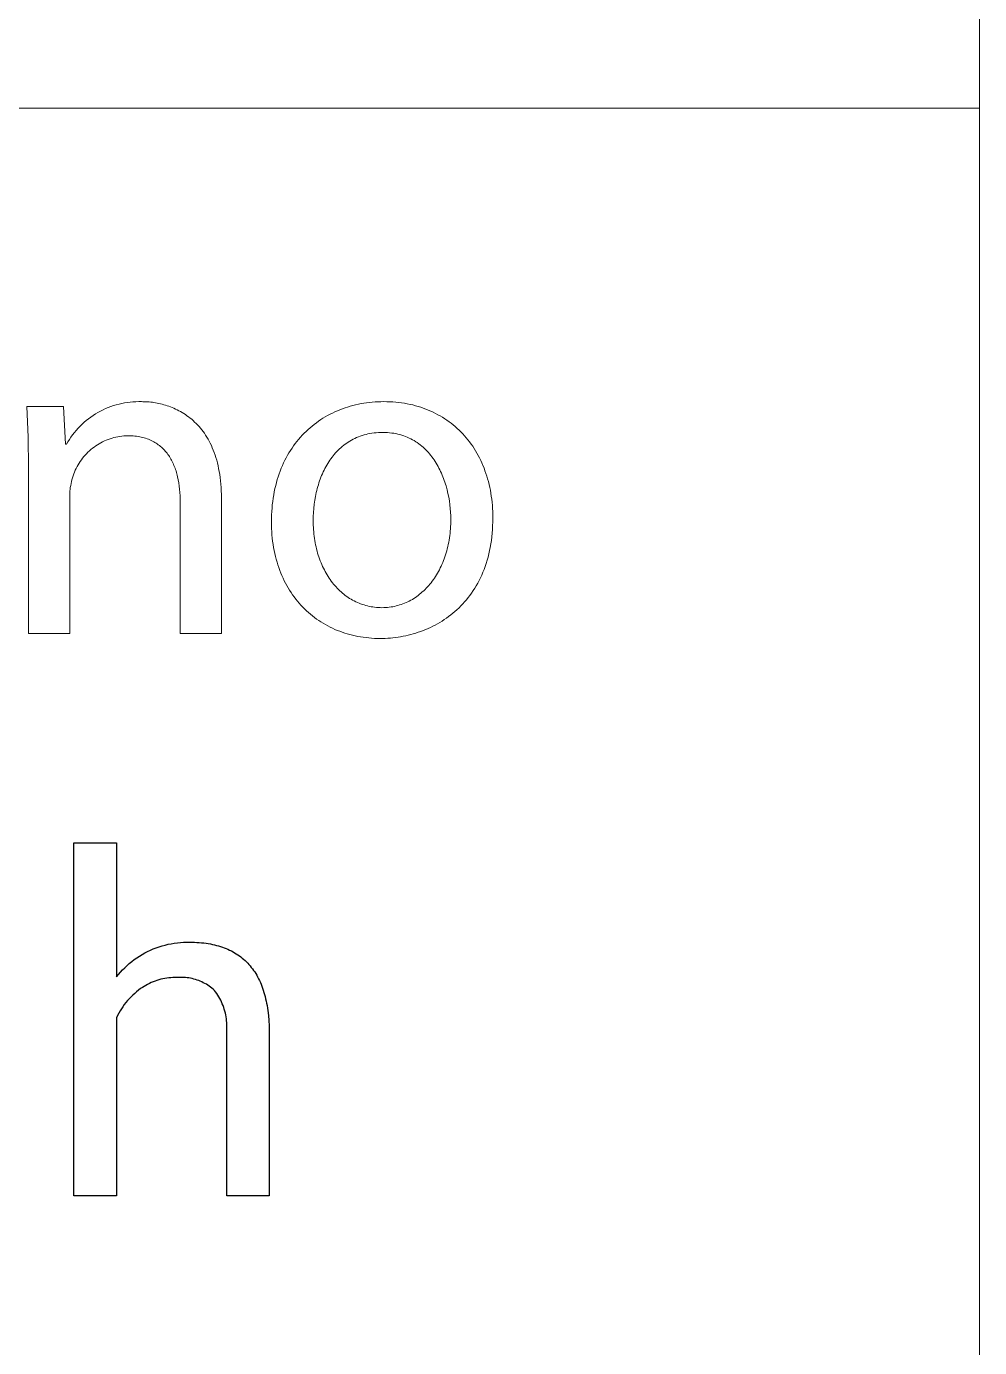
# Model space of a CAD drawing. Header units: millimetres. Extents: x -1576 to 3664, y -445 to 3215.
# Drawn here: x 3552.5 to 3659.3, y 1.5 to 149.5 of the extents above; entities that cross this region are included whole.
import ezdxf

# ---------------------------------------------------------------- set-up
doc = ezdxf.new("R2010")
doc.units = ezdxf.units.MM
doc.header["$MEASUREMENT"] = 0
doc.layers.add('Domyślny', color=7, linetype='Continuous', true_color=0x000000)

msp = doc.modelspace()

# ---------------------------------------------------------------- linework, layer by layer
at = {"layer": 'Domyślny', "color": 18, "lineweight": 15, "true_color": 0x000000}
for p, q in [((3659.29, -445.41), (3659.29, 3215.44)), ((3659.29, 140.35), (1684.04, 140.35)), ((3659.29, 140.35), (3659.29, -445.41)), ((3552.69, 103.47), (3552.53, 106.91)), ((3552.53, 106.91), (3556.63, 106.91)), ((3556.63, 106.91), (3556.87, 102.69)), ((3561.08, 106.55), (3561.36, 106.68)), ((3561.36, 106.68), (3561.66, 106.8)), ((3561.66, 106.8), (3561.95, 106.91)), ((3561.95, 106.91), (3562.25, 107.02)), ((3562.25, 107.02), (3562.56, 107.11)), ((3562.56, 107.11), (3562.87, 107.19)), ((3562.87, 107.19), (3563.18, 107.26)), ((3563.18, 107.26), (3563.49, 107.33)), ((3563.49, 107.33), (3563.8, 107.38)), ((3563.8, 107.38), (3564.12, 107.42)), ((3564.12, 107.42), (3564.43, 107.44)), ((3564.43, 107.44), (3564.75, 107.46)), ((3564.75, 107.46), (3565.07, 107.47)), ((3565.07, 107.47), (3565.39, 107.47)), ((3565.39, 107.47), (3565.55, 107.46)), ((3565.55, 107.46), (3565.72, 107.46)), ((3565.72, 107.46), (3565.89, 107.45)), ((3565.89, 107.45), (3566.06, 107.44)), ((3566.06, 107.44), (3566.24, 107.43)), ((3566.24, 107.43), (3566.42, 107.41)), ((3566.42, 107.41), (3566.6, 107.39)), ((3566.6, 107.39), (3566.78, 107.36)), ((3566.78, 107.36), (3566.96, 107.33)), ((3566.96, 107.33), (3567.14, 107.3)), ((3567.14, 107.3), (3567.33, 107.26)), ((3567.33, 107.26), (3567.51, 107.22)), ((3567.51, 107.22), (3567.7, 107.17)), ((3567.7, 107.17), (3567.89, 107.12)), ((3567.89, 107.12), (3568.08, 107.07)), ((3568.08, 107.07), (3568.26, 107.01)), ((3568.26, 107.01), (3568.45, 106.94)), ((3568.45, 106.94), (3568.64, 106.87)), ((3568.64, 106.87), (3568.83, 106.8)), ((3568.83, 106.8), (3569.02, 106.72)), ((3569.02, 106.72), (3569.2, 106.63)), ((3569.2, 106.63), (3569.39, 106.54)), ((3587.61, 106.56), (3587.9, 106.67)), ((3587.9, 106.67), (3588.19, 106.77)), ((3588.19, 106.77), (3588.48, 106.86)), ((3588.48, 106.86), (3588.77, 106.95)), ((3588.77, 106.95), (3589.07, 107.03)), ((3589.07, 107.03), (3589.37, 107.11)), ((3589.37, 107.11), (3589.68, 107.18)), ((3589.68, 107.18), (3589.98, 107.24)), ((3589.98, 107.24), (3590.29, 107.29)), ((3590.29, 107.29), (3590.61, 107.34)), ((3590.61, 107.34), (3590.92, 107.38)), ((3590.92, 107.38), (3591.24, 107.41)), ((3591.24, 107.41), (3591.56, 107.44)), ((3591.56, 107.44), (3591.89, 107.45)), ((3591.89, 107.45), (3592.21, 107.46)), ((3592.21, 107.46), (3592.54, 107.47)), ((3592.54, 107.47), (3592.88, 107.46)), ((3592.88, 107.46), (3593.22, 107.45)), ((3593.22, 107.45), (3593.55, 107.43)), ((3593.55, 107.43), (3593.88, 107.41)), ((3593.88, 107.41), (3594.2, 107.37)), ((3594.2, 107.37), (3594.53, 107.33)), ((3594.53, 107.33), (3594.84, 107.28)), ((3594.84, 107.28), (3595.16, 107.23)), ((3595.16, 107.23), (3595.47, 107.16)), ((3595.47, 107.16), (3595.77, 107.09)), ((3595.77, 107.09), (3596.08, 107.01)), ((3596.08, 107.01), (3596.38, 106.93)), ((3596.38, 106.93), (3596.67, 106.84)), ((3596.67, 106.84), (3596.96, 106.74)), ((3596.96, 106.74), (3597.24, 106.63)), ((3597.24, 106.63), (3597.52, 106.52)), ((3558.73, 104.93), (3558.96, 105.15)), ((3558.96, 105.15), (3559.2, 105.35)), ((3559.2, 105.35), (3559.45, 105.55)), ((3559.45, 105.55), (3559.71, 105.74)), ((3559.71, 105.74), (3559.97, 105.92)), ((3559.97, 105.92), (3560.24, 106.09)), ((3560.24, 106.09), (3560.51, 106.25)), ((3560.51, 106.25), (3560.79, 106.4)), ((3560.79, 106.4), (3561.08, 106.55)), ((3569.39, 106.54), (3569.57, 106.45)), ((3569.57, 106.45), (3569.76, 106.35)), ((3569.76, 106.35), (3569.94, 106.24)), ((3569.94, 106.24), (3570.12, 106.13)), ((3570.12, 106.13), (3570.3, 106.01)), ((3570.3, 106.01), (3570.48, 105.89)), ((3570.48, 105.89), (3570.66, 105.76)), ((3570.66, 105.76), (3570.83, 105.63)), ((3570.83, 105.63), (3571.01, 105.49)), ((3571.01, 105.49), (3571.18, 105.34)), ((3571.18, 105.34), (3571.34, 105.18)), ((3571.34, 105.18), (3571.51, 105.02)), ((3584.74, 104.92), (3584.98, 105.1)), ((3584.98, 105.1), (3585.22, 105.28)), ((3585.22, 105.28), (3585.47, 105.45)), ((3585.47, 105.45), (3585.72, 105.61)), ((3585.72, 105.61), (3585.98, 105.76)), ((3585.98, 105.76), (3586.24, 105.91)), ((3586.24, 105.91), (3586.51, 106.06)), ((3586.51, 106.06), (3586.78, 106.19)), ((3586.78, 106.19), (3587.05, 106.32)), ((3587.05, 106.32), (3587.33, 106.44)), ((3587.33, 106.44), (3587.61, 106.56)), ((3597.52, 106.52), (3597.8, 106.4)), ((3597.8, 106.4), (3598.07, 106.28)), ((3598.07, 106.28), (3598.34, 106.14)), ((3598.34, 106.14), (3598.6, 106)), ((3598.6, 106), (3598.86, 105.86)), ((3598.86, 105.86), (3599.12, 105.71)), ((3599.12, 105.71), (3599.37, 105.55)), ((3599.37, 105.55), (3599.61, 105.39)), ((3599.61, 105.39), (3599.85, 105.22)), ((3599.85, 105.22), (3600.08, 105.04)), ((3557.48, 103.49), (3557.67, 103.75)), ((3557.67, 103.75), (3557.86, 104)), ((3557.86, 104), (3558.07, 104.24)), ((3558.07, 104.24), (3558.28, 104.48)), ((3558.28, 104.48), (3558.5, 104.71)), ((3558.5, 104.71), (3558.73, 104.93)), ((3563.4, 103.62), (3563.18, 103.6)), ((3563.63, 103.64), (3563.4, 103.62)), ((3563.85, 103.65), (3563.63, 103.64)), ((3564.05, 103.64), (3563.85, 103.65)), ((3564.25, 103.64), (3564.05, 103.64)), ((3564.44, 103.62), (3564.25, 103.64)), ((3564.64, 103.61), (3564.44, 103.62)), ((3571.51, 105.02), (3571.67, 104.86)), ((3571.67, 104.86), (3571.83, 104.68)), ((3571.83, 104.68), (3571.98, 104.5)), ((3571.98, 104.5), (3572.14, 104.31)), ((3572.14, 104.31), (3572.28, 104.12)), ((3572.28, 104.12), (3572.43, 103.92)), ((3572.43, 103.92), (3572.57, 103.71)), ((3572.57, 103.71), (3572.71, 103.49)), ((3583.19, 103.47), (3583.4, 103.7)), ((3583.4, 103.7), (3583.61, 103.92)), ((3583.61, 103.92), (3583.83, 104.13)), ((3583.83, 104.13), (3584.05, 104.34)), ((3584.05, 104.34), (3584.27, 104.54)), ((3584.27, 104.54), (3584.5, 104.73)), ((3584.5, 104.73), (3584.74, 104.92)), ((3590.11, 103.66), (3589.9, 103.59)), ((3590.32, 103.73), (3590.11, 103.66)), ((3590.54, 103.79), (3590.32, 103.73)), ((3590.76, 103.84), (3590.54, 103.79)), ((3590.98, 103.88), (3590.76, 103.84)), ((3591.21, 103.92), (3590.98, 103.88)), ((3591.45, 103.96), (3591.21, 103.92)), ((3591.69, 103.98), (3591.45, 103.96)), ((3591.93, 104), (3591.69, 103.98)), ((3592.18, 104.01), (3591.93, 104)), ((3592.43, 104.01), (3592.18, 104.01)), ((3592.69, 104.01), (3592.43, 104.01)), ((3592.94, 104), (3592.69, 104.01)), ((3593.18, 103.98), (3592.94, 104)), ((3593.42, 103.95), (3593.18, 103.98)), ((3593.65, 103.92), (3593.42, 103.95)), ((3593.88, 103.88), (3593.65, 103.92)), ((3594.11, 103.83), (3593.88, 103.88)), ((3594.33, 103.77), (3594.11, 103.83)), ((3594.55, 103.71), (3594.33, 103.77)), ((3594.76, 103.64), (3594.55, 103.71)), ((3594.96, 103.56), (3594.76, 103.64)), ((3600.08, 105.04), (3600.31, 104.86)), ((3600.31, 104.86), (3600.54, 104.67)), ((3600.54, 104.67), (3600.76, 104.47)), ((3600.76, 104.47), (3600.97, 104.27)), ((3600.97, 104.27), (3601.18, 104.07)), ((3601.18, 104.07), (3601.38, 103.85)), ((3601.38, 103.85), (3601.58, 103.64)), ((3601.58, 103.64), (3601.77, 103.41)), ((3552.74, 100.03), (3552.69, 103.47)), ((3556.87, 102.69), (3556.98, 102.69)), ((3556.98, 102.69), (3557.13, 102.96)), ((3557.13, 102.96), (3557.3, 103.23)), ((3557.3, 103.23), (3557.48, 103.49)), ((3559.89, 102.24), (3559.72, 102.09)), ((3560.07, 102.37), (3559.89, 102.24)), ((3560.25, 102.5), (3560.07, 102.37)), ((3560.44, 102.63), (3560.25, 102.5)), ((3560.63, 102.74), (3560.44, 102.63)), ((3560.83, 102.85), (3560.63, 102.74)), ((3561.03, 102.96), (3560.83, 102.85)), ((3561.23, 103.06), (3561.03, 102.96)), ((3561.44, 103.15), (3561.23, 103.06)), ((3561.65, 103.23), (3561.44, 103.15)), ((3561.86, 103.3), (3561.65, 103.23)), ((3562.08, 103.37), (3561.86, 103.3)), ((3562.29, 103.43), (3562.08, 103.37)), ((3562.51, 103.49), (3562.29, 103.43)), ((3562.73, 103.53), (3562.51, 103.49)), ((3562.95, 103.57), (3562.73, 103.53)), ((3563.18, 103.6), (3562.95, 103.57)), ((3564.82, 103.58), (3564.64, 103.61)), ((3565, 103.56), (3564.82, 103.58)), ((3565.18, 103.53), (3565, 103.56)), ((3565.36, 103.49), (3565.18, 103.53)), ((3565.53, 103.45), (3565.36, 103.49)), ((3565.69, 103.41), (3565.53, 103.45)), ((3565.85, 103.36), (3565.69, 103.41)), ((3566.01, 103.3), (3565.85, 103.36)), ((3566.17, 103.25), (3566.01, 103.3)), ((3566.32, 103.18), (3566.17, 103.25)), ((3566.47, 103.12), (3566.32, 103.18)), ((3566.61, 103.05), (3566.47, 103.12)), ((3566.75, 102.98), (3566.61, 103.05)), ((3566.89, 102.9), (3566.75, 102.98)), ((3567.02, 102.82), (3566.89, 102.9)), ((3567.15, 102.73), (3567.02, 102.82)), ((3567.27, 102.64), (3567.15, 102.73)), ((3567.39, 102.55), (3567.27, 102.64)), ((3567.51, 102.45), (3567.39, 102.55)), ((3567.63, 102.35), (3567.51, 102.45)), ((3567.74, 102.25), (3567.63, 102.35)), ((3567.85, 102.14), (3567.74, 102.25)), ((3567.95, 102.03), (3567.85, 102.14)), ((3572.71, 103.49), (3572.84, 103.27)), ((3572.84, 103.27), (3572.97, 103.04)), ((3572.97, 103.04), (3573.09, 102.8)), ((3573.09, 102.8), (3573.21, 102.55)), ((3573.21, 102.55), (3573.32, 102.3)), ((3573.32, 102.3), (3573.43, 102.03)), ((3582.08, 101.99), (3582.25, 102.26)), ((3582.25, 102.26), (3582.43, 102.51)), ((3582.43, 102.51), (3582.61, 102.76)), ((3582.61, 102.76), (3582.8, 103.01)), ((3582.8, 103.01), (3582.99, 103.24)), ((3582.99, 103.24), (3583.19, 103.47)), ((3587.57, 102.16), (3587.42, 102.02)), ((3587.72, 102.3), (3587.57, 102.16)), ((3587.88, 102.44), (3587.72, 102.3)), ((3588.04, 102.57), (3587.88, 102.44)), ((3588.21, 102.7), (3588.04, 102.57)), ((3588.38, 102.82), (3588.21, 102.7)), ((3588.55, 102.93), (3588.38, 102.82)), ((3588.73, 103.04), (3588.55, 102.93)), ((3588.92, 103.15), (3588.73, 103.04)), ((3589.1, 103.25), (3588.92, 103.15)), ((3589.3, 103.34), (3589.1, 103.25)), ((3589.49, 103.43), (3589.3, 103.34)), ((3589.69, 103.52), (3589.49, 103.43)), ((3589.9, 103.59), (3589.69, 103.52)), ((3595.16, 103.48), (3594.96, 103.56)), ((3595.36, 103.39), (3595.16, 103.48)), ((3595.56, 103.3), (3595.36, 103.39)), ((3595.74, 103.2), (3595.56, 103.3)), ((3595.93, 103.1), (3595.74, 103.2)), ((3596.11, 102.98), (3595.93, 103.1)), ((3596.28, 102.87), (3596.11, 102.98)), ((3596.45, 102.75), (3596.28, 102.87)), ((3596.62, 102.62), (3596.45, 102.75)), ((3596.78, 102.49), (3596.62, 102.62)), ((3596.94, 102.35), (3596.78, 102.49)), ((3597.09, 102.21), (3596.94, 102.35)), ((3597.24, 102.06), (3597.09, 102.21)), ((3601.77, 103.41), (3601.96, 103.18)), ((3601.96, 103.18), (3602.14, 102.95)), ((3602.14, 102.95), (3602.32, 102.71)), ((3602.32, 102.71), (3602.49, 102.46)), ((3602.49, 102.46), (3602.65, 102.21)), ((3602.65, 102.21), (3602.81, 101.96)), ((3558.52, 100.76), (3558.39, 100.57)), ((3558.65, 100.94), (3558.52, 100.76)), ((3558.78, 101.12), (3558.65, 100.94)), ((3558.92, 101.3), (3558.78, 101.12)), ((3559.07, 101.47), (3558.92, 101.3)), ((3559.22, 101.63), (3559.07, 101.47)), ((3559.38, 101.79), (3559.22, 101.63)), ((3559.55, 101.95), (3559.38, 101.79)), ((3559.72, 102.09), (3559.55, 101.95)), ((3568.05, 101.92), (3567.95, 102.03)), ((3568.15, 101.8), (3568.05, 101.92)), ((3568.25, 101.68), (3568.15, 101.8)), ((3568.34, 101.56), (3568.25, 101.68)), ((3568.43, 101.43), (3568.34, 101.56)), ((3568.51, 101.3), (3568.43, 101.43)), ((3568.59, 101.17), (3568.51, 101.3)), ((3568.67, 101.03), (3568.59, 101.17)), ((3568.75, 100.9), (3568.67, 101.03)), ((3568.82, 100.76), (3568.75, 100.9)), ((3568.89, 100.61), (3568.82, 100.76)), ((3573.43, 102.03), (3573.53, 101.76)), ((3573.53, 101.76), (3573.63, 101.48)), ((3573.63, 101.48), (3573.72, 101.2)), ((3573.72, 101.2), (3573.81, 100.9)), ((3573.81, 100.9), (3573.89, 100.6)), ((3581.31, 100.6), (3581.45, 100.89)), ((3581.45, 100.89), (3581.6, 101.17)), ((3581.6, 101.17), (3581.75, 101.45)), ((3581.75, 101.45), (3581.91, 101.73)), ((3581.91, 101.73), (3582.08, 101.99)), ((3586.37, 100.71), (3586.25, 100.53)), ((3586.48, 100.89), (3586.37, 100.71)), ((3586.61, 101.06), (3586.48, 100.89)), ((3586.73, 101.23), (3586.61, 101.06)), ((3586.86, 101.4), (3586.73, 101.23)), ((3586.99, 101.56), (3586.86, 101.4)), ((3587.13, 101.72), (3586.99, 101.56)), ((3587.27, 101.87), (3587.13, 101.72)), ((3587.42, 102.02), (3587.27, 101.87)), ((3597.39, 101.91), (3597.24, 102.06)), ((3597.53, 101.76), (3597.39, 101.91)), ((3597.66, 101.6), (3597.53, 101.76)), ((3597.8, 101.44), (3597.66, 101.6)), ((3597.93, 101.27), (3597.8, 101.44)), ((3598.05, 101.1), (3597.93, 101.27)), ((3598.17, 100.93), (3598.05, 101.1)), ((3598.29, 100.75), (3598.17, 100.93)), ((3598.4, 100.57), (3598.29, 100.75)), ((3602.81, 101.96), (3602.97, 101.7)), ((3602.97, 101.7), (3603.11, 101.43)), ((3603.11, 101.43), (3603.25, 101.16)), ((3603.25, 101.16), (3603.39, 100.88)), ((3603.39, 100.88), (3603.52, 100.6)), ((3552.74, 81.5), (3552.74, 100.03)), ((3557.8, 99.36), (3557.72, 99.15)), ((3557.88, 99.57), (3557.8, 99.36)), ((3557.97, 99.78), (3557.88, 99.57)), ((3558.06, 99.98), (3557.97, 99.78)), ((3558.17, 100.18), (3558.06, 99.98)), ((3558.28, 100.38), (3558.17, 100.18)), ((3558.39, 100.57), (3558.28, 100.38)), ((3568.96, 100.47), (3568.89, 100.61)), ((3569.02, 100.32), (3568.96, 100.47)), ((3569.08, 100.17), (3569.02, 100.32)), ((3569.14, 100.01), (3569.08, 100.17)), ((3569.19, 99.86), (3569.14, 100.01)), ((3569.25, 99.7), (3569.19, 99.86)), ((3569.29, 99.54), (3569.25, 99.7)), ((3569.34, 99.38), (3569.29, 99.54)), ((3569.38, 99.21), (3569.34, 99.38)), ((3569.43, 99.04), (3569.38, 99.21)), ((3573.89, 100.6), (3573.97, 100.29)), ((3573.97, 100.29), (3574.03, 99.96)), ((3574.03, 99.96), (3574.1, 99.63)), ((3574.1, 99.63), (3574.15, 99.3)), ((3574.15, 99.3), (3574.2, 98.95)), ((3580.7, 99.05), (3580.81, 99.37)), ((3580.81, 99.37), (3580.92, 99.69)), ((3580.92, 99.69), (3581.05, 100)), ((3581.05, 100), (3581.17, 100.3)), ((3581.17, 100.3), (3581.31, 100.6)), ((3585.57, 99.19), (3585.49, 98.99)), ((3585.66, 99.39), (3585.57, 99.19)), ((3585.75, 99.59), (3585.66, 99.39)), ((3585.84, 99.78), (3585.75, 99.59)), ((3585.94, 99.98), (3585.84, 99.78)), ((3586.04, 100.16), (3585.94, 99.98)), ((3586.14, 100.35), (3586.04, 100.16)), ((3586.25, 100.53), (3586.14, 100.35)), ((3598.51, 100.39), (3598.4, 100.57)), ((3598.61, 100.2), (3598.51, 100.39)), ((3598.71, 100.02), (3598.61, 100.2)), ((3598.81, 99.83), (3598.71, 100.02)), ((3598.9, 99.63), (3598.81, 99.83)), ((3598.99, 99.44), (3598.9, 99.63)), ((3599.08, 99.24), (3598.99, 99.44)), ((3599.16, 99.04), (3599.08, 99.24)), ((3603.52, 100.6), (3603.64, 100.32)), ((3603.64, 100.32), (3603.76, 100.03)), ((3603.76, 100.03), (3603.87, 99.73)), ((3603.87, 99.73), (3603.98, 99.43)), ((3603.98, 99.43), (3604.07, 99.13)), ((3557.41, 97.86), (3557.38, 97.65)), ((3557.45, 98.08), (3557.41, 97.86)), ((3557.49, 98.3), (3557.45, 98.08)), ((3557.54, 98.51), (3557.49, 98.3)), ((3557.59, 98.72), (3557.54, 98.51)), ((3557.66, 98.93), (3557.59, 98.72)), ((3557.72, 99.15), (3557.66, 98.93)), ((3569.5, 98.7), (3569.43, 99.04)), ((3569.56, 98.36), (3569.5, 98.7)), ((3569.61, 98), (3569.56, 98.36)), ((3569.66, 97.64), (3569.61, 98)), ((3574.2, 98.95), (3574.24, 98.59)), ((3574.24, 98.59), (3574.27, 98.22)), ((3574.27, 98.22), (3574.3, 97.85)), ((3574.3, 97.85), (3574.32, 97.46)), ((3580.26, 97.37), (3580.33, 97.72)), ((3580.33, 97.72), (3580.42, 98.06)), ((3580.42, 98.06), (3580.5, 98.4)), ((3580.5, 98.4), (3580.6, 98.73)), ((3580.6, 98.73), (3580.7, 99.05)), ((3585.07, 97.73), (3585.02, 97.51)), ((3585.13, 97.94), (3585.07, 97.73)), ((3585.2, 98.15), (3585.13, 97.94)), ((3585.26, 98.37), (3585.2, 98.15)), ((3585.33, 98.58), (3585.26, 98.37)), ((3585.41, 98.78), (3585.33, 98.58)), ((3585.49, 98.99), (3585.41, 98.78)), ((3599.23, 98.84), (3599.16, 99.04)), ((3599.31, 98.64), (3599.23, 98.84)), ((3599.38, 98.43), (3599.31, 98.64)), ((3599.44, 98.23), (3599.38, 98.43)), ((3599.51, 98.02), (3599.44, 98.23)), ((3599.62, 97.6), (3599.51, 98.02)), ((3604.07, 99.13), (3604.17, 98.82)), ((3604.17, 98.82), (3604.25, 98.5)), ((3604.25, 98.5), (3604.33, 98.19)), ((3604.33, 98.19), (3604.4, 97.86)), ((3604.4, 97.86), (3604.47, 97.54)), ((3557.35, 97.21), (3557.34, 96.99)), ((3557.34, 96.99), (3557.34, 96.77)), ((3557.34, 96.77), (3557.34, 81.5)), ((3557.36, 97.43), (3557.35, 97.21)), ((3557.38, 97.65), (3557.36, 97.43)), ((3569.69, 97.27), (3569.66, 97.64)), ((3569.71, 96.9), (3569.69, 97.27)), ((3569.73, 96.52), (3569.71, 96.9)), ((3569.73, 96.14), (3569.73, 96.52)), ((3574.32, 97.46), (3574.33, 97.07)), ((3574.33, 97.07), (3574.34, 96.67)), ((3574.34, 96.67), (3574.34, 81.5)), ((3580.04, 95.92), (3580.09, 96.29)), ((3580.09, 96.29), (3580.14, 96.66)), ((3580.14, 96.66), (3580.2, 97.02)), ((3580.2, 97.02), (3580.26, 97.37)), ((3584.79, 96.41), (3584.73, 95.96)), ((3584.87, 96.85), (3584.79, 96.41)), ((3584.97, 97.29), (3584.87, 96.85)), ((3585.02, 97.51), (3584.97, 97.29)), ((3599.72, 97.18), (3599.62, 97.6)), ((3599.81, 96.76), (3599.72, 97.18)), ((3599.88, 96.34), (3599.81, 96.76)), ((3599.94, 95.92), (3599.88, 96.34)), ((3604.47, 97.54), (3604.53, 97.21)), ((3604.53, 97.21), (3604.58, 96.87)), ((3604.58, 96.87), (3604.63, 96.53)), ((3604.63, 96.53), (3604.66, 96.19)), ((3569.73, 81.5), (3569.73, 96.14)), ((3579.95, 94.39), (3579.96, 94.78)), ((3579.96, 94.78), (3579.98, 95.17)), ((3579.98, 95.17), (3580.01, 95.55)), ((3580.01, 95.55), (3580.04, 95.92)), ((3584.65, 95.06), (3584.62, 94.61)), ((3584.68, 95.51), (3584.65, 95.06)), ((3584.73, 95.96), (3584.68, 95.51)), ((3599.98, 95.5), (3599.94, 95.92)), ((3600.02, 95.08), (3599.98, 95.5)), ((3600.04, 94.67), (3600.02, 95.08)), ((3604.66, 96.19), (3604.7, 95.84)), ((3604.7, 95.84), (3604.72, 95.49)), ((3604.72, 95.49), (3604.74, 95.14)), ((3604.74, 95.14), (3604.75, 94.78)), ((3604.75, 94.78), (3604.75, 94.42)), ((3579.94, 94), (3579.95, 94.39)), ((3579.95, 93.62), (3579.94, 94)), ((3579.96, 93.25), (3579.95, 93.62)), ((3584.62, 94.61), (3584.62, 94.15)), ((3584.62, 94.15), (3584.62, 93.89)), ((3584.62, 93.89), (3584.63, 93.64)), ((3584.63, 93.64), (3584.64, 93.38)), ((3584.64, 93.38), (3584.65, 93.13)), ((3600, 93.21), (3600.02, 93.47)), ((3600.02, 93.47), (3600.03, 93.73)), ((3600.03, 93.73), (3600.04, 93.99)), ((3600.04, 94.26), (3600.04, 94.67)), ((3600.04, 93.99), (3600.04, 94.26)), ((3604.73, 93.55), (3604.71, 93.13)), ((3604.75, 93.98), (3604.73, 93.55)), ((3604.75, 94.42), (3604.75, 93.98)), ((3579.98, 92.89), (3579.96, 93.25)), ((3580, 92.53), (3579.98, 92.89)), ((3580.04, 92.17), (3580, 92.53)), ((3580.08, 91.82), (3580.04, 92.17)), ((3580.13, 91.47), (3580.08, 91.82)), ((3584.65, 93.13), (3584.68, 92.88)), ((3584.68, 92.88), (3584.7, 92.63)), ((3584.7, 92.63), (3584.73, 92.38)), ((3584.73, 92.38), (3584.76, 92.14)), ((3584.76, 92.14), (3584.8, 91.9)), ((3584.8, 91.9), (3584.84, 91.66)), ((3599.81, 91.71), (3599.85, 91.95)), ((3599.85, 91.95), (3599.89, 92.2)), ((3599.89, 92.2), (3599.93, 92.45)), ((3599.93, 92.45), (3599.96, 92.7)), ((3599.96, 92.7), (3599.98, 92.95)), ((3599.98, 92.95), (3600, 93.21)), ((3604.59, 91.91), (3604.53, 91.52)), ((3604.64, 92.31), (3604.59, 91.91)), ((3604.68, 92.72), (3604.64, 92.31)), ((3604.71, 93.13), (3604.68, 92.72)), ((3580.18, 91.13), (3580.13, 91.47)), ((3580.25, 90.79), (3580.18, 91.13)), ((3580.32, 90.46), (3580.25, 90.79)), ((3580.39, 90.13), (3580.32, 90.46)), ((3584.84, 91.66), (3584.89, 91.42)), ((3584.89, 91.42), (3584.94, 91.19)), ((3584.94, 91.19), (3585, 90.96)), ((3585, 90.96), (3585.06, 90.73)), ((3585.06, 90.73), (3585.12, 90.5)), ((3585.12, 90.5), (3585.19, 90.28)), ((3599.38, 90.09), (3599.46, 90.31)), ((3599.46, 90.31), (3599.52, 90.53)), ((3599.52, 90.53), (3599.59, 90.76)), ((3599.59, 90.76), (3599.65, 90.99)), ((3599.65, 90.99), (3599.71, 91.23)), ((3599.71, 91.23), (3599.76, 91.47)), ((3599.76, 91.47), (3599.81, 91.71)), ((3604.3, 90.4), (3604.21, 90.04)), ((3604.39, 90.77), (3604.3, 90.4)), ((3604.46, 91.14), (3604.39, 90.77)), ((3604.53, 91.52), (3604.46, 91.14)), ((3580.48, 89.8), (3580.39, 90.13)), ((3580.57, 89.49), (3580.48, 89.8)), ((3580.66, 89.17), (3580.57, 89.49)), ((3580.77, 88.87), (3580.66, 89.17)), ((3580.88, 88.56), (3580.77, 88.87)), ((3585.19, 90.28), (3585.26, 90.06)), ((3585.26, 90.06), (3585.33, 89.84)), ((3585.33, 89.84), (3585.41, 89.63)), ((3585.41, 89.63), (3585.5, 89.42)), ((3585.5, 89.42), (3585.58, 89.22)), ((3585.58, 89.22), (3585.67, 89.01)), ((3585.67, 89.01), (3585.77, 88.81)), ((3598.76, 88.63), (3598.86, 88.83)), ((3598.86, 88.83), (3598.96, 89.03)), ((3598.96, 89.03), (3599.05, 89.23)), ((3599.05, 89.23), (3599.14, 89.44)), ((3599.14, 89.44), (3599.22, 89.65)), ((3599.22, 89.65), (3599.31, 89.87)), ((3599.31, 89.87), (3599.38, 90.09)), ((3603.89, 89), (3603.77, 88.67)), ((3604.01, 89.34), (3603.89, 89)), ((3604.11, 89.69), (3604.01, 89.34)), ((3604.21, 90.04), (3604.11, 89.69)), ((3580.99, 88.26), (3580.88, 88.56)), ((3581.12, 87.97), (3580.99, 88.26)), ((3581.25, 87.68), (3581.12, 87.97)), ((3581.38, 87.4), (3581.25, 87.68)), ((3581.52, 87.13), (3581.38, 87.4)), ((3585.77, 88.81), (3585.87, 88.62)), ((3585.87, 88.62), (3585.97, 88.42)), ((3585.97, 88.42), (3586.07, 88.24)), ((3586.07, 88.24), (3586.18, 88.05)), ((3586.18, 88.05), (3586.29, 87.87)), ((3586.29, 87.87), (3586.41, 87.69)), ((3586.41, 87.69), (3586.53, 87.52)), ((3586.53, 87.52), (3586.65, 87.35)), ((3586.65, 87.35), (3586.78, 87.18)), ((3597.84, 87.18), (3597.96, 87.35)), ((3597.96, 87.35), (3598.09, 87.52)), ((3598.09, 87.52), (3598.21, 87.69)), ((3598.21, 87.69), (3598.33, 87.87)), ((3598.33, 87.87), (3598.44, 88.06)), ((3598.44, 88.06), (3598.55, 88.24)), ((3598.55, 88.24), (3598.66, 88.43)), ((3598.66, 88.43), (3598.76, 88.63)), ((3603.21, 87.42), (3603.06, 87.13)), ((3603.36, 87.72), (3603.21, 87.42)), ((3603.51, 88.03), (3603.36, 87.72)), ((3603.64, 88.35), (3603.51, 88.03)), ((3603.77, 88.67), (3603.64, 88.35)), ((3581.67, 86.85), (3581.52, 87.13)), ((3581.82, 86.59), (3581.67, 86.85)), ((3581.98, 86.33), (3581.82, 86.59)), ((3582.15, 86.07), (3581.98, 86.33)), ((3582.32, 85.82), (3582.15, 86.07)), ((3586.78, 87.18), (3586.91, 87.02)), ((3586.91, 87.02), (3587.04, 86.86)), ((3587.04, 86.86), (3587.18, 86.71)), ((3587.18, 86.71), (3587.32, 86.56)), ((3587.32, 86.56), (3587.46, 86.42)), ((3587.46, 86.42), (3587.6, 86.27)), ((3587.6, 86.27), (3587.75, 86.14)), ((3587.75, 86.14), (3587.9, 86.01)), ((3587.9, 86.01), (3588.06, 85.88)), ((3588.06, 85.88), (3588.22, 85.76)), ((3596.39, 85.75), (3596.55, 85.88)), ((3596.55, 85.88), (3596.7, 86)), ((3596.7, 86), (3596.85, 86.14)), ((3596.85, 86.14), (3597, 86.27)), ((3597, 86.27), (3597.15, 86.41)), ((3597.15, 86.41), (3597.29, 86.56)), ((3597.29, 86.56), (3597.43, 86.71)), ((3597.43, 86.71), (3597.57, 86.86)), ((3597.57, 86.86), (3597.7, 87.02)), ((3597.7, 87.02), (3597.84, 87.18)), ((3602.37, 86.02), (3602.19, 85.76)), ((3602.55, 86.29), (3602.37, 86.02)), ((3602.73, 86.56), (3602.55, 86.29)), ((3602.89, 86.84), (3602.73, 86.56)), ((3603.06, 87.13), (3602.89, 86.84)), ((3582.49, 85.58), (3582.32, 85.82)), ((3582.67, 85.34), (3582.49, 85.58)), ((3582.86, 85.11), (3582.67, 85.34)), ((3583.05, 84.88), (3582.86, 85.11)), ((3583.25, 84.66), (3583.05, 84.88)), ((3583.45, 84.45), (3583.25, 84.66)), ((3583.66, 84.24), (3583.45, 84.45)), ((3588.22, 85.76), (3588.38, 85.64)), ((3588.38, 85.64), (3588.54, 85.53)), ((3588.54, 85.53), (3588.7, 85.42)), ((3588.7, 85.42), (3588.87, 85.32)), ((3588.87, 85.32), (3589.04, 85.22)), ((3589.04, 85.22), (3589.22, 85.13)), ((3589.22, 85.13), (3589.4, 85.04)), ((3589.4, 85.04), (3589.57, 84.96)), ((3589.57, 84.96), (3589.76, 84.88)), ((3589.76, 84.88), (3589.94, 84.81)), ((3589.94, 84.81), (3590.13, 84.74)), ((3590.13, 84.74), (3590.32, 84.68)), ((3590.32, 84.68), (3590.51, 84.62)), ((3590.51, 84.62), (3590.7, 84.57)), ((3590.7, 84.57), (3590.9, 84.53)), ((3590.9, 84.53), (3591.1, 84.49)), ((3591.1, 84.49), (3591.3, 84.46)), ((3591.3, 84.46), (3591.5, 84.43)), ((3591.5, 84.43), (3591.7, 84.41)), ((3591.7, 84.41), (3591.91, 84.4)), ((3591.91, 84.4), (3592.12, 84.39)), ((3592.12, 84.39), (3592.33, 84.38)), ((3592.33, 84.38), (3592.54, 84.39)), ((3592.54, 84.39), (3592.74, 84.4)), ((3592.74, 84.4), (3592.94, 84.41)), ((3592.94, 84.41), (3593.14, 84.43)), ((3593.14, 84.43), (3593.34, 84.46)), ((3593.34, 84.46), (3593.54, 84.49)), ((3593.54, 84.49), (3593.73, 84.53)), ((3593.73, 84.53), (3593.92, 84.57)), ((3593.92, 84.57), (3594.11, 84.62)), ((3594.11, 84.62), (3594.3, 84.68)), ((3594.3, 84.68), (3594.49, 84.74)), ((3594.49, 84.74), (3594.67, 84.81)), ((3594.67, 84.81), (3594.86, 84.88)), ((3594.86, 84.88), (3595.04, 84.95)), ((3595.04, 84.95), (3595.21, 85.04)), ((3595.21, 85.04), (3595.39, 85.12)), ((3595.39, 85.12), (3595.56, 85.22)), ((3595.56, 85.22), (3595.73, 85.31)), ((3595.73, 85.31), (3595.9, 85.42)), ((3595.9, 85.42), (3596.07, 85.52)), ((3596.07, 85.52), (3596.23, 85.64)), ((3596.23, 85.64), (3596.39, 85.75)), ((3601.17, 84.58), (3600.96, 84.36)), ((3601.39, 84.8), (3601.17, 84.58)), ((3601.59, 85.03), (3601.39, 84.8)), ((3601.8, 85.27), (3601.59, 85.03)), ((3601.99, 85.51), (3601.8, 85.27)), ((3602.19, 85.76), (3601.99, 85.51)), ((3583.87, 84.03), (3583.66, 84.24)), ((3584.09, 83.84), (3583.87, 84.03)), ((3584.31, 83.65), (3584.09, 83.84)), ((3584.54, 83.46), (3584.31, 83.65)), ((3584.77, 83.28), (3584.54, 83.46)), ((3585.01, 83.11), (3584.77, 83.28)), ((3585.25, 82.94), (3585.01, 83.11)), ((3585.49, 82.78), (3585.25, 82.94)), ((3599.31, 83.04), (3599.06, 82.88)), ((3599.56, 83.21), (3599.31, 83.04)), ((3599.8, 83.38), (3599.56, 83.21)), ((3600.04, 83.56), (3599.8, 83.38)), ((3600.28, 83.75), (3600.04, 83.56)), ((3600.51, 83.95), (3600.28, 83.75)), ((3600.73, 84.15), (3600.51, 83.95)), ((3600.96, 84.36), (3600.73, 84.15)), ((3557.34, 81.5), (3552.74, 81.5)), ((3574.34, 81.5), (3569.73, 81.5)), ((3585.74, 82.63), (3585.49, 82.78)), ((3585.99, 82.48), (3585.74, 82.63)), ((3586.25, 82.34), (3585.99, 82.48)), ((3586.51, 82.2), (3586.25, 82.34)), ((3586.78, 82.08), (3586.51, 82.2)), ((3587.04, 81.95), (3586.78, 82.08)), ((3587.32, 81.84), (3587.04, 81.95)), ((3587.59, 81.73), (3587.32, 81.84)), ((3587.87, 81.63), (3587.59, 81.73)), ((3588.16, 81.53), (3587.87, 81.63)), ((3588.44, 81.45), (3588.16, 81.53)), ((3588.73, 81.36), (3588.44, 81.45)), ((3595.84, 81.45), (3595.56, 81.37)), ((3596.12, 81.53), (3595.84, 81.45)), ((3596.4, 81.62), (3596.12, 81.53)), ((3596.68, 81.72), (3596.4, 81.62)), ((3596.95, 81.82), (3596.68, 81.72)), ((3597.23, 81.93), (3596.95, 81.82)), ((3597.5, 82.04), (3597.23, 81.93)), ((3597.76, 82.17), (3597.5, 82.04)), ((3598.03, 82.29), (3597.76, 82.17)), ((3598.29, 82.43), (3598.03, 82.29)), ((3598.55, 82.57), (3598.29, 82.43)), ((3598.81, 82.72), (3598.55, 82.57)), ((3599.06, 82.88), (3598.81, 82.72)), ((3589.03, 81.29), (3588.73, 81.36)), ((3589.32, 81.22), (3589.03, 81.29)), ((3589.62, 81.16), (3589.32, 81.22)), ((3589.93, 81.11), (3589.62, 81.16)), ((3590.23, 81.06), (3589.93, 81.11)), ((3590.54, 81.02), (3590.23, 81.06)), ((3590.85, 80.99), (3590.54, 81.02)), ((3591.16, 80.96), (3590.85, 80.99)), ((3591.48, 80.94), (3591.16, 80.96)), ((3591.8, 80.93), (3591.48, 80.94)), ((3592.12, 80.93), (3591.8, 80.93)), ((3592.41, 80.93), (3592.12, 80.93)), ((3592.7, 80.94), (3592.41, 80.93)), ((3592.98, 80.96), (3592.7, 80.94)), ((3593.27, 80.98), (3592.98, 80.96)), ((3593.56, 81), (3593.27, 80.98)), ((3593.85, 81.04), (3593.56, 81)), ((3594.14, 81.08), (3593.85, 81.04)), ((3594.42, 81.12), (3594.14, 81.08)), ((3594.71, 81.18), (3594.42, 81.12)), ((3594.99, 81.23), (3594.71, 81.18)), ((3595.28, 81.3), (3594.99, 81.23)), ((3595.56, 81.37), (3595.28, 81.3))]:
    msp.add_line(p, q, dxfattribs=at)
at = {"layer": 'Domyślny'}
for p, q in [((3557.82, 18.48), (3557.82, 58.02)), ((3557.82, 58.02), (3562.57, 58.02)), ((3562.57, 58.02), (3562.57, 43)), ((3566.06, 45.85), (3566.38, 46)), ((3566.38, 46), (3566.7, 46.14)), ((3566.7, 46.14), (3567.02, 46.27)), ((3567.02, 46.27), (3567.35, 46.38)), ((3567.35, 46.38), (3567.69, 46.49)), ((3567.69, 46.49), (3568.02, 46.58)), ((3568.02, 46.58), (3568.36, 46.66)), ((3568.36, 46.66), (3568.71, 46.73)), ((3568.71, 46.73), (3569.05, 46.79)), ((3569.05, 46.79), (3569.4, 46.83)), ((3569.4, 46.83), (3569.75, 46.87)), ((3569.75, 46.87), (3570.1, 46.89)), ((3570.1, 46.89), (3570.44, 46.9)), ((3570.44, 46.9), (3570.79, 46.9)), ((3570.79, 46.9), (3571.07, 46.89)), ((3571.07, 46.89), (3571.34, 46.89)), ((3571.34, 46.89), (3571.6, 46.87)), ((3571.6, 46.87), (3571.86, 46.86)), ((3571.86, 46.86), (3572.12, 46.83)), ((3572.12, 46.83), (3572.37, 46.81)), ((3572.37, 46.81), (3572.62, 46.78)), ((3572.62, 46.78), (3572.86, 46.74)), ((3572.86, 46.74), (3573.1, 46.7)), ((3573.1, 46.7), (3573.34, 46.65)), ((3573.34, 46.65), (3573.57, 46.6)), ((3573.57, 46.6), (3573.79, 46.54)), ((3573.79, 46.54), (3574.01, 46.48)), ((3574.01, 46.48), (3574.23, 46.42)), ((3574.23, 46.42), (3574.45, 46.35)), ((3574.45, 46.35), (3574.66, 46.27)), ((3574.66, 46.27), (3574.86, 46.19)), ((3574.86, 46.19), (3575.06, 46.11)), ((3575.06, 46.11), (3575.26, 46.02)), ((3575.26, 46.02), (3575.45, 45.92)), ((3575.45, 45.92), (3575.64, 45.82)), ((3563.76, 44.28), (3564.02, 44.51)), ((3564.02, 44.51), (3564.29, 44.73)), ((3564.29, 44.73), (3564.57, 44.95)), ((3564.57, 44.95), (3564.86, 45.15)), ((3564.86, 45.15), (3565.15, 45.34)), ((3565.15, 45.34), (3565.45, 45.52)), ((3565.45, 45.52), (3565.75, 45.69)), ((3565.75, 45.69), (3566.06, 45.85)), ((3575.64, 45.82), (3575.82, 45.72)), ((3575.82, 45.72), (3576, 45.61)), ((3576, 45.61), (3576.18, 45.49)), ((3576.18, 45.49), (3576.35, 45.37)), ((3576.35, 45.37), (3576.51, 45.25)), ((3576.51, 45.25), (3576.68, 45.12)), ((3576.68, 45.12), (3576.83, 44.99)), ((3576.83, 44.99), (3576.99, 44.85)), ((3576.99, 44.85), (3577.14, 44.7)), ((3577.14, 44.7), (3577.28, 44.55)), ((3577.28, 44.55), (3577.42, 44.4)), ((3562.57, 43), (3562.79, 43.28)), ((3562.79, 43.28), (3563.02, 43.54)), ((3563.02, 43.54), (3563.26, 43.8)), ((3563.26, 43.8), (3563.5, 44.04)), ((3563.5, 44.04), (3563.76, 44.28)), ((3568.9, 42.94), (3568.68, 42.92)), ((3569.13, 42.94), (3568.9, 42.94)), ((3569.36, 42.94), (3569.13, 42.94)), ((3569.55, 42.95), (3569.36, 42.94)), ((3569.74, 42.96), (3569.55, 42.95)), ((3569.93, 42.96), (3569.74, 42.96)), ((3570.12, 42.95), (3569.93, 42.96)), ((3570.31, 42.94), (3570.12, 42.95)), ((3570.5, 42.92), (3570.31, 42.94)), ((3577.42, 44.4), (3577.56, 44.24)), ((3577.56, 44.24), (3577.69, 44.08)), ((3577.69, 44.08), (3577.82, 43.91)), ((3577.82, 43.91), (3577.95, 43.74)), ((3577.95, 43.74), (3578.07, 43.56)), ((3578.07, 43.56), (3578.18, 43.38)), ((3578.18, 43.38), (3578.29, 43.19)), ((3578.29, 43.19), (3578.4, 43)), ((3578.4, 43), (3578.5, 42.8)), ((3565.06, 41.53), (3564.84, 41.35)), ((3565.29, 41.7), (3565.06, 41.53)), ((3565.48, 41.83), (3565.29, 41.7)), ((3565.67, 41.95), (3565.48, 41.83)), ((3565.87, 42.06), (3565.67, 41.95)), ((3566.07, 42.17), (3565.87, 42.06)), ((3566.27, 42.27), (3566.07, 42.17)), ((3566.48, 42.37), (3566.27, 42.27)), ((3566.69, 42.46), (3566.48, 42.37)), ((3566.9, 42.54), (3566.69, 42.46)), ((3567.12, 42.61), (3566.9, 42.54)), ((3567.34, 42.68), (3567.12, 42.61)), ((3567.56, 42.74), (3567.34, 42.68)), ((3567.78, 42.79), (3567.56, 42.74)), ((3568, 42.83), (3567.78, 42.79)), ((3568.22, 42.87), (3568, 42.83)), ((3568.45, 42.9), (3568.22, 42.87)), ((3568.68, 42.92), (3568.45, 42.9)), ((3570.69, 42.89), (3570.5, 42.92)), ((3570.88, 42.86), (3570.69, 42.89)), ((3571.06, 42.82), (3570.88, 42.86)), ((3571.25, 42.77), (3571.06, 42.82)), ((3571.43, 42.72), (3571.25, 42.77)), ((3571.61, 42.66), (3571.43, 42.72)), ((3571.79, 42.6), (3571.61, 42.66)), ((3571.97, 42.52), (3571.79, 42.6)), ((3572.14, 42.45), (3571.97, 42.52)), ((3572.31, 42.36), (3572.14, 42.45)), ((3572.48, 42.27), (3572.31, 42.36)), ((3572.65, 42.18), (3572.48, 42.27)), ((3572.81, 42.08), (3572.65, 42.18)), ((3572.96, 41.97), (3572.81, 42.08)), ((3573.12, 41.86), (3572.96, 41.97)), ((3573.27, 41.74), (3573.12, 41.86)), ((3573.42, 41.62), (3573.27, 41.74)), ((3573.56, 41.49), (3573.42, 41.62)), ((3573.69, 41.32), (3573.56, 41.49)), ((3578.5, 42.8), (3578.6, 42.6)), ((3578.6, 42.6), (3578.7, 42.39)), ((3578.7, 42.39), (3578.78, 42.18)), ((3578.78, 42.18), (3578.87, 41.96)), ((3578.87, 41.96), (3578.95, 41.74)), ((3578.95, 41.74), (3579.03, 41.51)), ((3579.03, 41.51), (3579.1, 41.28)), ((3563.63, 40.13), (3563.46, 39.91)), ((3563.82, 40.35), (3563.63, 40.13)), ((3564.01, 40.56), (3563.82, 40.35)), ((3564.21, 40.77), (3564.01, 40.56)), ((3564.41, 40.97), (3564.21, 40.77)), ((3564.62, 41.16), (3564.41, 40.97)), ((3564.84, 41.35), (3564.62, 41.16)), ((3573.82, 41.14), (3573.69, 41.32)), ((3573.94, 40.96), (3573.82, 41.14)), ((3574.05, 40.77), (3573.94, 40.96)), ((3574.16, 40.58), (3574.05, 40.77)), ((3574.26, 40.39), (3574.16, 40.58)), ((3574.35, 40.2), (3574.26, 40.39)), ((3574.44, 40), (3574.35, 40.2)), ((3574.52, 39.79), (3574.44, 40)), ((3579.1, 41.28), (3579.17, 41.05)), ((3579.17, 41.05), (3579.23, 40.8)), ((3579.23, 40.8), (3579.29, 40.56)), ((3579.29, 40.56), (3579.35, 40.31)), ((3579.35, 40.31), (3579.4, 40.05)), ((3579.4, 40.05), (3579.45, 39.79)), ((3562.7, 38.69), (3562.57, 38.44)), ((3562.83, 38.95), (3562.7, 38.69)), ((3562.98, 39.19), (3562.83, 38.95)), ((3563.13, 39.44), (3562.98, 39.19)), ((3563.29, 39.67), (3563.13, 39.44)), ((3563.46, 39.91), (3563.29, 39.67)), ((3574.6, 39.59), (3574.52, 39.79)), ((3574.66, 39.38), (3574.6, 39.59)), ((3574.72, 39.17), (3574.66, 39.38)), ((3574.78, 38.96), (3574.72, 39.17)), ((3574.82, 38.75), (3574.78, 38.96)), ((3574.86, 38.53), (3574.82, 38.75)), ((3574.9, 38.32), (3574.86, 38.53)), ((3579.45, 39.79), (3579.49, 39.52)), ((3579.49, 39.52), (3579.53, 39.25)), ((3579.53, 39.25), (3579.6, 38.7)), ((3579.6, 38.7), (3579.64, 38.12)), ((3562.57, 38.44), (3562.57, 18.48)), ((3574.92, 38.1), (3574.9, 38.32)), ((3574.94, 37.89), (3574.92, 38.1)), ((3574.93, 37.02), (3574.95, 37.23)), ((3574.93, 18.48), (3574.93, 37.02)), ((3574.95, 37.67), (3574.94, 37.89)), ((3574.95, 37.45), (3574.95, 37.67)), ((3574.95, 37.23), (3574.95, 37.45)), ((3579.64, 38.12), (3579.67, 37.53)), ((3579.67, 37.53), (3579.69, 36.91)), ((3579.69, 36.91), (3579.69, 18.48)), ((3562.57, 18.48), (3557.82, 18.48)), ((3579.69, 18.48), (3574.93, 18.48))]:
    msp.add_line(p, q, dxfattribs=at)

doc.saveas('drawing.dxf')
